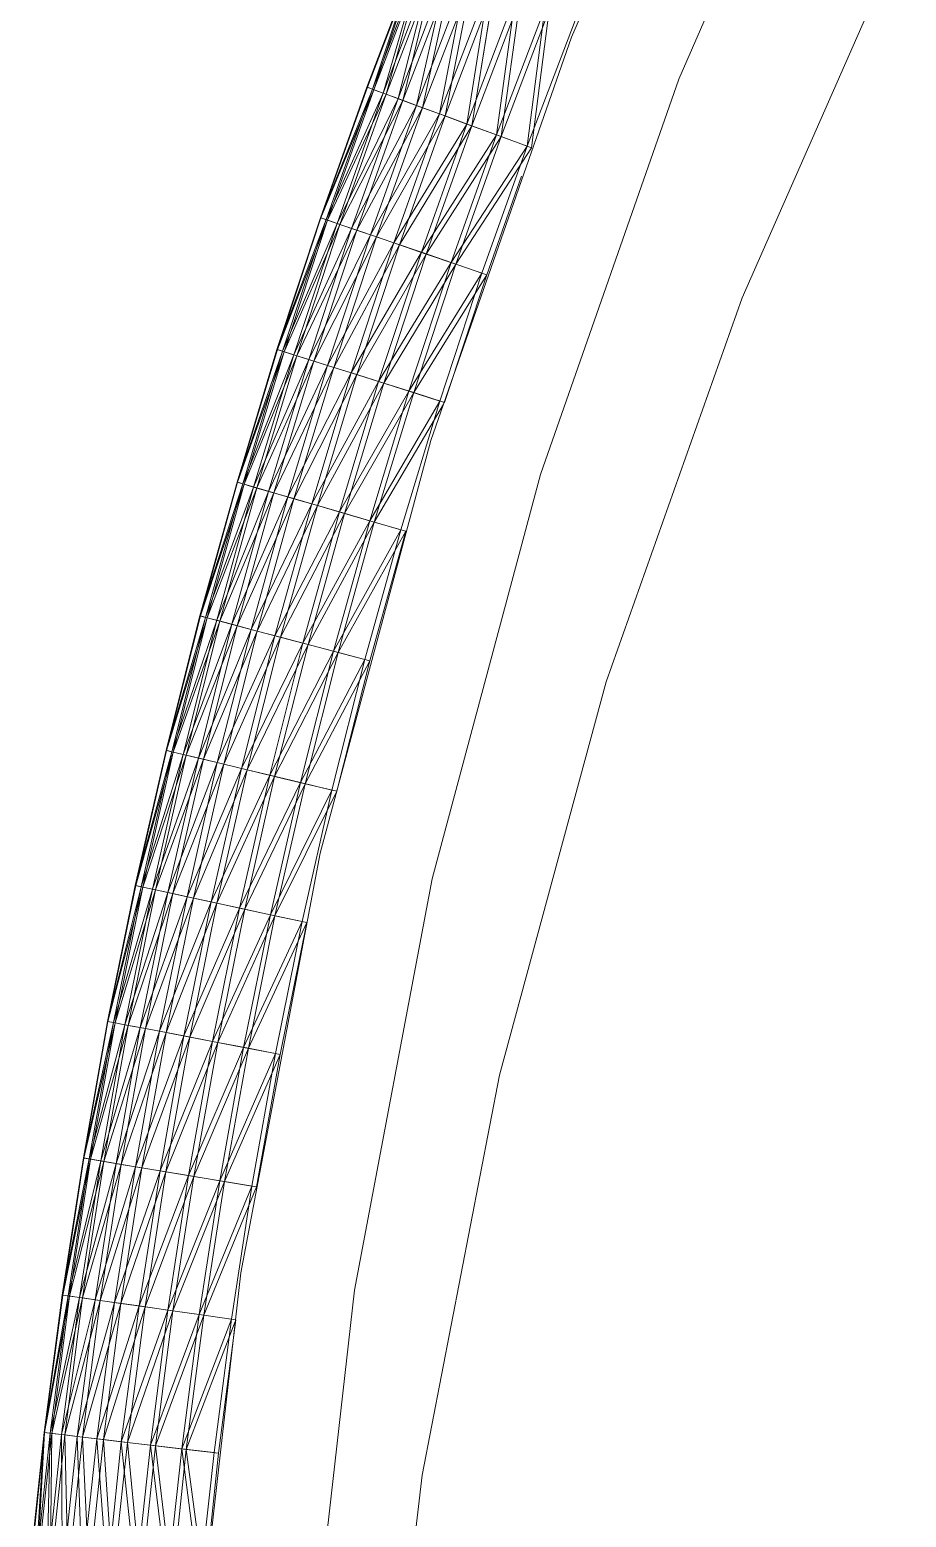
# Model space of a CAD drawing. Header units: millimetres. Extents: x -8546 to 211781, y -3000 to 31870.
# Drawn here: x -4571.43 to -4549.7, y 2670.63 to 2707.49 of the extents above; entities that cross this region are included whole.
import ezdxf

# ---------------------------------------------------------------- set-up
doc = ezdxf.new("R2010")
doc.units = ezdxf.units.MM
doc.layers.add('G-IMPT', color=8, linetype='Continuous', lineweight=9)
doc.layers.add('I-FURN', color=30, linetype='Continuous', lineweight=9)

# ---------------------------------------------------------------- blocks, each defined once
blk = doc.blocks.new('Artificial banana plant 1500mm - Family 4__C1-728657-Begane grond')
at = {"layer": 'G-IMPT'}
for p, q in [((-145.238, 50.426), (-140.998, 60.129)), ((-142.578, 49.385), (-138.428, 58.892)), ((-141.008, 43.969), (-136.938, 53.208)), ((-149.088, 52.402), (-150.308, 49.193)), ((-149.088, 52.402), (-150.308, 49.193)), ((-149.088, 52.402), (-150.298, 49.188)), ((-150.298, 49.188), (-149.088, 52.402)), ((-149.068, 52.399), (-150.298, 49.188)), ((-149.068, 52.399), (-150.298, 49.188)), ((-149.088, 52.402), (-150.168, 49.143)), ((-149.088, 52.402), (-150.168, 49.143)), ((-150.168, 49.143), (-148.948, 52.348)), ((-148.948, 52.348), (-150.168, 49.143)), ((-149.068, 52.399), (-150.138, 49.127)), ((-149.068, 52.399), (-150.138, 49.127)), ((-149.908, 49.044), (-148.948, 52.348)), ((-148.948, 52.348), (-149.908, 49.044)), ((-150.138, 49.127), (-148.908, 52.334)), ((-150.138, 49.127), (-148.908, 52.334)), ((-148.678, 52.243), (-149.908, 49.044)), ((-148.678, 52.243), (-149.908, 49.044)), ((-148.908, 52.334), (-149.828, 49.015)), ((-149.828, 49.015), (-148.908, 52.334)), ((-148.608, 52.213), (-149.828, 49.015)), ((-148.608, 52.213), (-149.828, 49.015)), ((-148.678, 52.243), (-149.538, 48.909)), ((-148.678, 52.243), (-149.538, 48.909)), ((-149.538, 48.909), (-148.318, 52.101)), ((-148.318, 52.101), (-149.538, 48.909)), ((-148.608, 52.213), (-149.418, 48.862)), ((-148.608, 52.213), (-149.418, 48.862)), ((-149.418, 48.862), (-148.198, 52.051)), ((-149.418, 48.862), (-148.198, 52.051)), ((-149.078, 48.739), (-148.318, 52.101)), ((-148.318, 52.101), (-149.078, 48.739)), ((-148.198, 52.051), (-148.928, 48.682)), ((-148.928, 48.682), (-148.198, 52.051)), ((-147.858, 51.919), (-149.078, 48.739)), ((-147.858, 51.919), (-149.078, 48.739)), ((-147.708, 51.859), (-148.928, 48.682)), ((-147.708, 51.859), (-148.928, 48.682)), ((-147.858, 51.919), (-148.508, 48.526)), ((-148.508, 48.526), (-147.858, 51.919)), ((-148.508, 48.526), (-147.288, 51.693)), ((-147.288, 51.693), (-148.508, 48.526)), ((-147.708, 51.859), (-148.368, 48.476)), ((-147.708, 51.859), (-148.368, 48.476)), ((-147.158, 51.639), (-148.368, 48.476)), ((-148.368, 48.476), (-147.158, 51.639)), ((-147.828, 48.277), (-147.288, 51.693)), ((-147.288, 51.693), (-147.828, 48.277)), ((-147.158, 51.639), (-147.708, 48.232)), ((-147.708, 48.232), (-147.158, 51.639)), ((-146.628, 51.43), (-147.828, 48.277)), ((-146.628, 51.43), (-147.828, 48.277)), ((-146.508, 51.381), (-147.708, 48.232)), ((-146.508, 51.381), (-147.708, 48.232)), ((-146.628, 51.43), (-147.098, 48.007)), ((-147.098, 48.007), (-146.628, 51.43)), ((-146.508, 51.381), (-146.978, 47.964)), ((-146.508, 51.381), (-146.978, 47.964)), ((-147.098, 48.007), (-145.898, 51.14)), ((-145.898, 51.14), (-147.098, 48.007)), ((-145.788, 51.096), (-146.978, 47.964)), ((-146.978, 47.964), (-145.788, 51.096)), ((-146.338, 47.727), (-145.898, 51.14)), ((-145.898, 51.14), (-146.338, 47.727)), ((-145.788, 51.096), (-146.228, 47.686)), ((-146.228, 47.686), (-145.788, 51.096)), ((-145.148, 50.844), (-146.338, 47.727)), ((-145.148, 50.844), (-146.338, 47.727)), ((-148.728, 40.435), (-145.238, 50.426)), ((-151.458, 45.956), (-150.308, 49.193)), ((-151.458, 45.956), (-150.308, 49.193)), ((-151.458, 45.956), (-150.298, 49.188)), ((-151.458, 45.956), (-150.298, 49.188)), ((-151.458, 45.956), (-150.168, 49.143)), ((-151.458, 45.956), (-150.168, 49.143)), ((-151.448, 45.951), (-150.298, 49.188)), ((-151.448, 45.951), (-150.298, 49.188)), ((-151.448, 45.951), (-150.138, 49.127)), ((-151.448, 45.951), (-150.138, 49.127)), ((-151.318, 45.907), (-150.168, 49.143)), ((-151.318, 45.907), (-150.168, 49.143)), ((-151.318, 45.907), (-149.908, 49.044)), ((-151.318, 45.907), (-149.908, 49.044)), ((-151.288, 45.893), (-150.138, 49.127)), ((-151.288, 45.893), (-150.138, 49.127)), ((-151.048, 45.814), (-149.908, 49.044)), ((-151.048, 45.814), (-149.908, 49.044)), ((-150.168, 49.143), (-150.308, 49.193)), ((-150.308, 49.193), (-150.298, 49.188)), ((-150.298, 49.188), (-150.308, 49.193)), ((-150.168, 49.143), (-150.308, 49.193)), ((-150.138, 49.127), (-150.298, 49.188)), ((-150.298, 49.188), (-150.138, 49.127)), ((-150.168, 49.143), (-149.908, 49.044)), ((-150.168, 49.143), (-149.908, 49.044)), ((-150.138, 49.127), (-149.828, 49.015)), ((-149.828, 49.015), (-150.138, 49.127)), ((-149.538, 48.909), (-149.908, 49.044)), ((-149.538, 48.909), (-149.908, 49.044)), ((-146.008, 39.593), (-142.578, 49.385)), ((-151.288, 45.893), (-149.828, 49.015)), ((-151.288, 45.893), (-149.828, 49.015)), ((-151.048, 45.814), (-149.538, 48.909)), ((-151.048, 45.814), (-149.538, 48.909)), ((-150.978, 45.788), (-149.828, 49.015)), ((-150.978, 45.788), (-149.828, 49.015)), ((-150.978, 45.788), (-149.418, 48.862)), ((-150.978, 45.788), (-149.418, 48.862)), ((-150.688, 45.689), (-149.538, 48.909)), ((-150.688, 45.689), (-149.538, 48.909)), ((-150.688, 45.689), (-149.078, 48.739)), ((-150.688, 45.689), (-149.078, 48.739)), ((-150.558, 45.646), (-149.418, 48.862)), ((-150.558, 45.646), (-149.418, 48.862)), ((-150.558, 45.646), (-148.928, 48.682)), ((-150.558, 45.646), (-148.928, 48.682)), ((-150.218, 45.529), (-149.078, 48.739)), ((-150.218, 45.529), (-149.078, 48.739)), ((-150.068, 45.478), (-148.928, 48.682)), ((-150.068, 45.478), (-148.928, 48.682)), ((-149.418, 48.862), (-149.828, 49.015)), ((-149.828, 49.015), (-149.418, 48.862)), ((-149.538, 48.909), (-149.078, 48.739)), ((-149.538, 48.909), (-149.078, 48.739)), ((-149.418, 48.862), (-148.928, 48.682)), ((-148.928, 48.682), (-149.418, 48.862)), ((-148.508, 48.526), (-149.078, 48.739)), ((-148.508, 48.526), (-149.078, 48.739)), ((-148.368, 48.476), (-148.928, 48.682)), ((-148.928, 48.682), (-148.368, 48.476)), ((-150.218, 45.529), (-148.508, 48.526)), ((-150.218, 45.529), (-148.508, 48.526)), ((-150.068, 45.478), (-148.368, 48.476)), ((-150.068, 45.478), (-148.368, 48.476)), ((-149.638, 45.332), (-148.508, 48.526)), ((-149.638, 45.332), (-148.508, 48.526)), ((-149.498, 45.283), (-148.368, 48.476)), ((-149.498, 45.283), (-148.368, 48.476)), ((-148.508, 48.526), (-147.828, 48.277)), ((-148.508, 48.526), (-147.828, 48.277)), ((-148.368, 48.476), (-147.708, 48.232)), ((-147.708, 48.232), (-148.368, 48.476)), ((-149.638, 45.332), (-147.828, 48.277)), ((-149.638, 45.332), (-147.828, 48.277)), ((-149.498, 45.283), (-147.708, 48.232)), ((-149.498, 45.283), (-147.708, 48.232)), ((-148.958, 45.098), (-147.828, 48.277)), ((-148.958, 45.098), (-147.828, 48.277)), ((-148.958, 45.098), (-147.098, 48.007)), ((-148.958, 45.098), (-147.098, 48.007)), ((-148.838, 45.056), (-147.708, 48.232)), ((-148.838, 45.056), (-147.708, 48.232)), ((-148.838, 45.056), (-146.978, 47.964)), ((-148.838, 45.056), (-146.978, 47.964)), ((-148.218, 44.845), (-147.098, 48.007)), ((-148.218, 44.845), (-147.098, 48.007)), ((-148.108, 44.805), (-146.978, 47.964)), ((-148.108, 44.805), (-146.978, 47.964)), ((-147.098, 48.007), (-147.828, 48.277)), ((-147.098, 48.007), (-147.828, 48.277)), ((-146.978, 47.964), (-147.708, 48.232)), ((-147.708, 48.232), (-146.978, 47.964)), ((-147.098, 48.007), (-146.338, 47.727)), ((-147.098, 48.007), (-146.338, 47.727)), ((-146.978, 47.964), (-146.228, 47.686)), ((-146.228, 47.686), (-146.978, 47.964)), ((-148.218, 44.845), (-146.338, 47.727)), ((-148.218, 44.845), (-146.338, 47.727)), ((-148.108, 44.805), (-146.228, 47.686)), ((-148.108, 44.805), (-146.228, 47.686)), ((-147.458, 44.583), (-146.338, 47.727)), ((-147.458, 44.583), (-146.338, 47.727)), ((-147.338, 44.544), (-146.475, 46.988)), ((-147.338, 44.544), (-146.475, 46.988)), ((-151.458, 45.956), (-152.538, 42.69)), ((-152.538, 42.69), (-151.458, 45.956)), ((-152.538, 42.69), (-151.448, 45.951)), ((-151.448, 45.951), (-152.538, 42.69)), ((-151.318, 45.907), (-152.538, 42.69)), ((-151.318, 45.907), (-152.538, 42.69)), ((-152.528, 42.688), (-151.448, 45.951)), ((-151.448, 45.951), (-152.528, 42.688)), ((-151.288, 45.893), (-152.528, 42.688)), ((-152.528, 42.688), (-151.288, 45.893)), ((-151.318, 45.907), (-152.398, 42.646)), ((-151.318, 45.907), (-152.398, 42.646)), ((-152.398, 42.646), (-151.048, 45.814)), ((-152.398, 42.646), (-151.048, 45.814)), ((-151.288, 45.893), (-152.358, 42.634)), ((-151.288, 45.893), (-152.358, 42.634)), ((-152.358, 42.634), (-150.978, 45.788)), ((-150.978, 45.788), (-152.358, 42.634)), ((-151.048, 45.814), (-152.118, 42.56)), ((-152.118, 42.56), (-151.048, 45.814)), ((-152.048, 42.535), (-150.978, 45.788)), ((-150.978, 45.788), (-152.048, 42.535)), ((-151.458, 45.956), (-151.318, 45.907)), ((-151.458, 45.956), (-151.448, 45.951)), ((-151.448, 45.951), (-151.458, 45.956)), ((-151.318, 45.907), (-151.458, 45.956)), ((-151.288, 45.893), (-151.448, 45.951)), ((-151.448, 45.951), (-151.288, 45.893)), ((-151.318, 45.907), (-151.048, 45.814)), ((-151.318, 45.907), (-151.048, 45.814)), ((-151.288, 45.893), (-150.978, 45.788)), ((-150.978, 45.788), (-151.288, 45.893)), ((-151.048, 45.814), (-150.688, 45.689)), ((-150.688, 45.689), (-151.048, 45.814)), ((-150.558, 45.646), (-150.978, 45.788)), ((-150.978, 45.788), (-150.558, 45.646)), ((-150.688, 45.689), (-152.118, 42.56)), ((-150.688, 45.689), (-152.118, 42.56)), ((-150.558, 45.646), (-152.048, 42.535)), ((-152.048, 42.535), (-150.558, 45.646)), ((-150.688, 45.689), (-151.748, 42.442)), ((-150.688, 45.689), (-151.748, 42.442)), ((-151.748, 42.442), (-150.218, 45.529)), ((-151.748, 42.442), (-150.218, 45.529)), ((-150.558, 45.646), (-151.628, 42.403)), ((-150.558, 45.646), (-151.628, 42.403)), ((-151.628, 42.403), (-150.068, 45.478)), ((-150.068, 45.478), (-151.628, 42.403)), ((-151.288, 42.295), (-150.218, 45.529)), ((-151.288, 42.295), (-150.218, 45.529)), ((-151.128, 42.246), (-150.068, 45.478)), ((-150.068, 45.478), (-151.128, 42.246)), ((-150.688, 45.689), (-150.218, 45.529)), ((-150.688, 45.689), (-150.218, 45.529)), ((-150.558, 45.646), (-150.068, 45.478)), ((-150.068, 45.478), (-150.558, 45.646)), ((-149.638, 45.332), (-150.218, 45.529)), ((-149.638, 45.332), (-150.218, 45.529)), ((-149.498, 45.283), (-150.068, 45.478)), ((-149.498, 45.283), (-150.068, 45.478)), ((-149.638, 45.332), (-151.288, 42.295)), ((-149.638, 45.332), (-151.288, 42.295)), ((-149.498, 45.283), (-151.128, 42.246)), ((-149.498, 45.283), (-151.128, 42.246)), ((-149.638, 45.332), (-150.698, 42.109)), ((-149.638, 45.332), (-150.698, 42.109)), ((-150.698, 42.109), (-148.958, 45.098)), ((-150.698, 42.109), (-148.958, 45.098)), ((-149.498, 45.283), (-150.558, 42.066)), ((-149.498, 45.283), (-150.558, 42.066)), ((-150.558, 42.066), (-148.838, 45.056)), ((-148.838, 45.056), (-150.558, 42.066)), ((-150.018, 41.893), (-148.958, 45.098)), ((-150.018, 41.893), (-148.958, 45.098)), ((-149.888, 41.854), (-148.838, 45.056)), ((-148.838, 45.056), (-149.888, 41.854)), ((-149.638, 45.332), (-148.958, 45.098)), ((-149.638, 45.332), (-148.958, 45.098)), ((-149.498, 45.283), (-148.838, 45.056)), ((-148.838, 45.056), (-149.498, 45.283)), ((-148.218, 44.845), (-148.958, 45.098)), ((-148.218, 44.845), (-148.958, 45.098)), ((-148.108, 44.805), (-148.838, 45.056)), ((-148.108, 44.805), (-148.838, 45.056)), ((-148.218, 44.845), (-150.018, 41.893)), ((-148.218, 44.845), (-150.018, 41.893)), ((-148.108, 44.805), (-149.888, 41.854)), ((-148.108, 44.805), (-149.888, 41.854)), ((-148.218, 44.845), (-149.268, 41.656)), ((-148.218, 44.845), (-149.268, 41.656)), ((-148.108, 44.805), (-149.148, 41.62)), ((-148.108, 44.805), (-149.148, 41.62)), ((-148.218, 44.845), (-147.458, 44.583)), ((-148.218, 44.845), (-147.458, 44.583)), ((-148.108, 44.805), (-147.338, 44.544)), ((-147.338, 44.544), (-148.108, 44.805)), ((-149.268, 41.656), (-147.458, 44.583)), ((-149.268, 41.656), (-147.458, 44.583)), ((-149.148, 41.62), (-147.338, 44.544)), ((-147.338, 44.544), (-149.148, 41.62)), ((-148.498, 41.413), (-147.458, 44.583)), ((-148.498, 41.413), (-147.458, 44.583)), ((-148.388, 41.377), (-147.338, 44.544)), ((-147.338, 44.544), (-148.388, 41.377)), ((-144.378, 34.452), (-141.008, 43.969)), ((-153.528, 39.402), (-152.538, 42.69)), ((-153.528, 39.402), (-152.538, 42.69)), ((-153.528, 39.402), (-152.528, 42.688)), ((-153.528, 39.402), (-152.528, 42.688)), ((-153.528, 39.402), (-152.398, 42.646)), ((-153.528, 39.402), (-152.398, 42.646)), ((-153.518, 39.398), (-152.528, 42.688)), ((-153.518, 39.398), (-152.528, 42.688)), ((-153.518, 39.398), (-152.358, 42.634)), ((-153.518, 39.398), (-152.358, 42.634)), ((-153.388, 39.36), (-152.398, 42.646)), ((-153.388, 39.36), (-152.398, 42.646)), ((-153.388, 39.36), (-152.118, 42.56)), ((-153.388, 39.36), (-152.118, 42.56)), ((-153.348, 39.349), (-152.358, 42.634)), ((-153.348, 39.349), (-152.358, 42.634)), ((-153.348, 39.349), (-152.048, 42.535)), ((-153.348, 39.349), (-152.048, 42.535)), ((-153.118, 39.281), (-152.118, 42.56)), ((-153.118, 39.281), (-152.118, 42.56)), ((-153.118, 39.281), (-151.748, 42.442)), ((-153.118, 39.281), (-151.748, 42.442)), ((-153.038, 39.259), (-152.048, 42.535)), ((-153.038, 39.259), (-152.048, 42.535)), ((-153.038, 39.259), (-151.628, 42.403)), ((-153.038, 39.259), (-151.628, 42.403)), ((-152.748, 39.172), (-151.748, 42.442)), ((-152.748, 39.172), (-151.748, 42.442)), ((-152.618, 39.135), (-151.628, 42.403)), ((-152.618, 39.135), (-151.628, 42.403)), ((-152.528, 42.688), (-152.538, 42.69)), ((-152.538, 42.69), (-152.398, 42.646)), ((-152.528, 42.688), (-152.538, 42.69)), ((-152.398, 42.646), (-152.538, 42.69)), ((-152.528, 42.688), (-152.358, 42.634)), ((-152.528, 42.688), (-152.358, 42.634)), ((-152.398, 42.646), (-152.118, 42.56)), ((-152.398, 42.646), (-152.118, 42.56)), ((-152.048, 42.535), (-152.358, 42.634)), ((-152.048, 42.535), (-152.358, 42.634)), ((-152.118, 42.56), (-151.748, 42.442)), ((-151.748, 42.442), (-152.118, 42.56)), ((-152.048, 42.535), (-151.628, 42.403)), ((-152.048, 42.535), (-151.628, 42.403)), ((-151.748, 42.442), (-151.288, 42.295)), ((-151.748, 42.442), (-151.288, 42.295)), ((-151.128, 42.246), (-151.628, 42.403)), ((-151.128, 42.246), (-151.628, 42.403)), ((-152.748, 39.172), (-151.288, 42.295)), ((-152.748, 39.172), (-151.288, 42.295)), ((-152.618, 39.135), (-151.128, 42.246)), ((-152.618, 39.135), (-151.128, 42.246)), ((-152.268, 39.035), (-151.288, 42.295)), ((-152.268, 39.035), (-151.288, 42.295)), ((-152.268, 39.035), (-150.698, 42.109)), ((-152.268, 39.035), (-150.698, 42.109)), ((-152.118, 38.99), (-151.128, 42.246)), ((-152.118, 38.99), (-151.128, 42.246)), ((-152.118, 38.99), (-150.558, 42.066)), ((-152.118, 38.99), (-150.558, 42.066)), ((-151.678, 38.864), (-150.698, 42.109)), ((-151.678, 38.864), (-150.698, 42.109)), ((-151.538, 38.823), (-150.558, 42.066)), ((-151.538, 38.823), (-150.558, 42.066)), ((-151.288, 42.295), (-150.698, 42.109)), ((-150.698, 42.109), (-151.288, 42.295)), ((-151.128, 42.246), (-150.558, 42.066)), ((-151.128, 42.246), (-150.558, 42.066)), ((-150.698, 42.109), (-150.018, 41.893)), ((-150.698, 42.109), (-150.018, 41.893)), ((-149.888, 41.854), (-150.558, 42.066)), ((-149.888, 41.854), (-150.558, 42.066)), ((-151.678, 38.864), (-150.018, 41.893)), ((-151.678, 38.864), (-150.018, 41.893)), ((-151.538, 38.823), (-149.888, 41.854)), ((-151.538, 38.823), (-149.888, 41.854)), ((-150.988, 38.664), (-150.018, 41.893)), ((-150.988, 38.664), (-150.018, 41.893)), ((-150.988, 38.664), (-149.268, 41.656)), ((-150.988, 38.664), (-149.268, 41.656)), ((-150.868, 38.628), (-149.888, 41.854)), ((-150.868, 38.628), (-149.888, 41.854)), ((-150.238, 38.444), (-149.268, 41.656)), ((-150.238, 38.444), (-149.268, 41.656)), ((-150.018, 41.893), (-149.268, 41.656)), ((-149.268, 41.656), (-150.018, 41.893)), ((-149.888, 41.854), (-149.148, 41.62)), ((-149.888, 41.854), (-149.148, 41.62)), ((-149.268, 41.656), (-148.498, 41.413)), ((-149.268, 41.656), (-148.498, 41.413)), ((-150.868, 38.628), (-149.148, 41.62)), ((-150.868, 38.628), (-149.148, 41.62)), ((-150.238, 38.444), (-148.498, 41.413)), ((-150.238, 38.444), (-148.498, 41.413)), ((-150.128, 38.411), (-149.148, 41.62)), ((-150.128, 38.411), (-149.148, 41.62)), ((-150.128, 38.411), (-148.414, 41.333)), ((-150.128, 38.411), (-148.414, 41.333)), ((-149.468, 38.22), (-148.498, 41.413)), ((-149.468, 38.22), (-148.498, 41.413)), ((-148.388, 41.377), (-149.148, 41.62)), ((-148.388, 41.377), (-149.148, 41.62)), ((-151.468, 30.208), (-148.728, 40.435)), ((-148.688, 29.574), (-146.008, 39.593)), ((-153.528, 39.402), (-154.448, 36.09)), ((-154.448, 36.09), (-153.528, 39.402)), ((-154.448, 36.09), (-153.518, 39.398)), ((-153.388, 39.36), (-154.448, 36.09)), ((-153.388, 39.36), (-154.448, 36.09)), ((-154.438, 36.087), (-153.518, 39.398)), ((-153.518, 39.398), (-154.438, 36.087)), ((-153.348, 39.349), (-154.438, 36.087)), ((-154.438, 36.087), (-153.348, 39.349)), ((-153.388, 39.36), (-154.308, 36.052)), ((-153.388, 39.36), (-154.308, 36.052)), ((-154.308, 36.052), (-153.118, 39.281)), ((-154.308, 36.052), (-153.118, 39.281)), ((-153.348, 39.349), (-154.268, 36.041)), ((-153.348, 39.349), (-154.268, 36.041)), ((-154.268, 36.041), (-153.038, 39.259)), ((-153.038, 39.259), (-154.268, 36.041)), ((-153.118, 39.281), (-154.028, 35.98)), ((-154.028, 35.98), (-153.118, 39.281)), ((-152.748, 39.172), (-154.028, 35.98)), ((-152.748, 39.172), (-154.028, 35.98)), ((-153.958, 35.958), (-153.038, 39.259)), ((-153.038, 39.259), (-153.958, 35.958)), ((-152.618, 39.135), (-153.958, 35.958)), ((-153.958, 35.958), (-152.618, 39.135)), ((-152.748, 39.172), (-153.658, 35.879)), ((-152.748, 39.172), (-153.658, 35.879)), ((-153.528, 39.402), (-153.388, 39.36)), ((-153.528, 39.402), (-153.518, 39.398)), ((-153.518, 39.398), (-153.528, 39.402)), ((-153.388, 39.36), (-153.528, 39.402)), ((-152.618, 39.135), (-153.528, 35.845)), ((-152.618, 39.135), (-153.528, 35.845)), ((-153.348, 39.349), (-153.518, 39.398)), ((-153.518, 39.398), (-153.348, 39.349)), ((-153.388, 39.36), (-153.118, 39.281)), ((-153.388, 39.36), (-153.118, 39.281)), ((-153.348, 39.349), (-153.038, 39.259)), ((-153.038, 39.259), (-153.348, 39.349)), ((-153.118, 39.281), (-152.748, 39.172)), ((-152.748, 39.172), (-153.118, 39.281)), ((-152.618, 39.135), (-153.038, 39.259)), ((-153.038, 39.259), (-152.618, 39.135)), ((-152.748, 39.172), (-152.268, 39.035)), ((-152.748, 39.172), (-152.268, 39.035)), ((-152.618, 39.135), (-152.118, 38.99)), ((-152.118, 38.99), (-152.618, 39.135)), ((-153.658, 35.879), (-152.268, 39.035)), ((-153.658, 35.879), (-152.268, 39.035)), ((-153.528, 35.845), (-152.118, 38.99)), ((-152.118, 38.99), (-153.528, 35.845)), ((-153.178, 35.753), (-152.268, 39.035)), ((-153.178, 35.753), (-152.268, 39.035)), ((-151.678, 38.864), (-153.178, 35.753)), ((-151.678, 38.864), (-153.178, 35.753)), ((-153.028, 35.712), (-152.118, 38.99)), ((-152.118, 38.99), (-153.028, 35.712)), ((-151.538, 38.823), (-153.028, 35.712)), ((-151.538, 38.823), (-153.028, 35.712)), ((-151.678, 38.864), (-152.588, 35.596)), ((-151.678, 38.864), (-152.588, 35.596)), ((-151.538, 38.823), (-152.448, 35.558)), ((-151.538, 38.823), (-152.448, 35.558)), ((-151.678, 38.864), (-152.268, 39.035)), ((-151.678, 38.864), (-152.268, 39.035)), ((-151.538, 38.823), (-152.118, 38.99)), ((-151.538, 38.823), (-152.118, 38.99)), ((-151.678, 38.864), (-150.988, 38.664)), ((-151.678, 38.864), (-150.988, 38.664)), ((-151.538, 38.823), (-150.868, 38.628)), ((-150.868, 38.628), (-151.538, 38.823)), ((-152.588, 35.596), (-150.988, 38.664)), ((-152.588, 35.596), (-150.988, 38.664)), ((-152.448, 35.558), (-150.868, 38.628)), ((-150.868, 38.628), (-152.448, 35.558)), ((-151.898, 35.412), (-150.988, 38.664)), ((-151.898, 35.412), (-150.988, 38.664)), ((-150.238, 38.444), (-151.898, 35.412)), ((-150.238, 38.444), (-151.898, 35.412)), ((-151.768, 35.379), (-150.868, 38.628)), ((-150.868, 38.628), (-151.768, 35.379)), ((-150.128, 38.411), (-151.768, 35.379)), ((-150.128, 38.411), (-151.768, 35.379)), ((-150.238, 38.444), (-151.138, 35.212)), ((-150.238, 38.444), (-151.138, 35.212)), ((-150.128, 38.411), (-151.018, 35.181)), ((-150.128, 38.411), (-151.018, 35.181)), ((-150.238, 38.444), (-150.988, 38.664)), ((-150.238, 38.444), (-150.988, 38.664)), ((-150.128, 38.411), (-150.868, 38.628)), ((-150.128, 38.411), (-150.868, 38.628)), ((-150.238, 38.444), (-149.468, 38.22)), ((-150.238, 38.444), (-149.468, 38.22)), ((-150.128, 38.411), (-149.348, 38.188)), ((-149.348, 38.188), (-150.128, 38.411)), ((-151.138, 35.212), (-149.468, 38.22)), ((-151.138, 35.212), (-149.468, 38.22)), ((-151.018, 35.181), (-149.348, 38.188)), ((-149.348, 38.188), (-151.018, 35.181)), ((-150.358, 35.004), (-149.468, 38.22)), ((-150.358, 35.004), (-149.468, 38.22)), ((-150.238, 34.974), (-149.348, 38.188)), ((-149.348, 38.188), (-150.238, 34.974)), ((-155.288, 32.757), (-154.448, 36.09)), ((-155.288, 32.757), (-154.448, 36.09)), ((-155.288, 32.757), (-154.438, 36.087)), ((-155.288, 32.757), (-154.308, 36.052)), ((-155.288, 32.757), (-154.308, 36.052)), ((-155.278, 32.754), (-154.438, 36.087)), ((-155.278, 32.754), (-154.438, 36.087)), ((-155.278, 32.754), (-154.268, 36.041)), ((-155.278, 32.754), (-154.268, 36.041)), ((-155.148, 32.723), (-154.308, 36.052)), ((-155.148, 32.723), (-154.308, 36.052)), ((-155.148, 32.723), (-154.028, 35.98)), ((-155.148, 32.723), (-154.028, 35.98)), ((-155.108, 32.714), (-154.268, 36.041)), ((-155.108, 32.714), (-154.268, 36.041)), ((-155.108, 32.714), (-153.958, 35.958)), ((-155.108, 32.714), (-153.958, 35.958)), ((-154.868, 32.656), (-154.028, 35.98)), ((-154.868, 32.656), (-154.028, 35.98)), ((-154.868, 32.656), (-153.658, 35.879)), ((-154.868, 32.656), (-153.658, 35.879)), ((-154.788, 32.638), (-153.958, 35.958)), ((-154.788, 32.638), (-153.958, 35.958)), ((-154.788, 32.638), (-153.528, 35.845)), ((-154.788, 32.638), (-153.528, 35.845)), ((-154.488, 32.566), (-153.658, 35.879)), ((-154.488, 32.566), (-153.658, 35.879)), ((-154.438, 36.087), (-154.448, 36.09)), ((-154.448, 36.09), (-154.308, 36.052)), ((-154.438, 36.087), (-154.448, 36.09)), ((-154.308, 36.052), (-154.448, 36.09)), ((-154.438, 36.087), (-154.268, 36.041)), ((-154.438, 36.087), (-154.268, 36.041)), ((-154.358, 32.535), (-153.528, 35.845)), ((-154.358, 32.535), (-153.528, 35.845)), ((-154.308, 36.052), (-154.028, 35.98)), ((-154.308, 36.052), (-154.028, 35.98)), ((-153.958, 35.958), (-154.268, 36.041)), ((-153.958, 35.958), (-154.268, 36.041)), ((-154.028, 35.98), (-153.658, 35.879)), ((-153.658, 35.879), (-154.028, 35.98)), ((-153.958, 35.958), (-153.528, 35.845)), ((-153.958, 35.958), (-153.528, 35.845)), ((-153.658, 35.879), (-153.178, 35.753)), ((-153.658, 35.879), (-153.178, 35.753)), ((-153.028, 35.712), (-153.528, 35.845)), ((-153.028, 35.712), (-153.528, 35.845)), ((-154.488, 32.566), (-153.178, 35.753)), ((-154.488, 32.566), (-153.178, 35.753)), ((-154.358, 32.535), (-153.028, 35.712)), ((-154.358, 32.535), (-153.028, 35.712)), ((-154.018, 32.451), (-153.178, 35.753)), ((-154.018, 32.451), (-153.178, 35.753)), ((-154.018, 32.451), (-152.588, 35.596)), ((-154.018, 32.451), (-152.588, 35.596)), ((-153.858, 32.413), (-153.028, 35.712)), ((-153.858, 32.413), (-153.028, 35.712)), ((-153.858, 32.413), (-152.448, 35.558)), ((-153.858, 32.413), (-152.448, 35.558)), ((-153.418, 32.308), (-152.588, 35.596)), ((-153.418, 32.308), (-152.588, 35.596)), ((-153.418, 32.308), (-151.898, 35.412)), ((-153.418, 32.308), (-151.898, 35.412)), ((-153.278, 32.274), (-152.448, 35.558)), ((-153.278, 32.274), (-152.448, 35.558)), ((-153.178, 35.753), (-152.588, 35.596)), ((-152.588, 35.596), (-153.178, 35.753)), ((-153.028, 35.712), (-152.448, 35.558)), ((-153.028, 35.712), (-152.448, 35.558)), ((-152.718, 32.14), (-151.898, 35.412)), ((-152.718, 32.14), (-151.898, 35.412)), ((-152.588, 35.596), (-151.898, 35.412)), ((-152.588, 35.596), (-151.898, 35.412)), ((-151.768, 35.379), (-152.448, 35.558)), ((-151.768, 35.379), (-152.448, 35.558)), ((-151.898, 35.412), (-151.138, 35.212)), ((-151.138, 35.212), (-151.898, 35.412)), ((-153.278, 32.274), (-151.768, 35.379)), ((-153.278, 32.274), (-151.768, 35.379)), ((-152.718, 32.14), (-151.138, 35.212)), ((-152.718, 32.14), (-151.138, 35.212)), ((-152.598, 32.11), (-151.768, 35.379)), ((-152.598, 32.11), (-151.768, 35.379)), ((-152.598, 32.11), (-151.018, 35.181)), ((-152.598, 32.11), (-151.018, 35.181)), ((-151.958, 31.958), (-151.138, 35.212)), ((-151.958, 31.958), (-151.138, 35.212)), ((-151.838, 31.929), (-151.018, 35.181)), ((-151.838, 31.929), (-151.018, 35.181)), ((-151.768, 35.379), (-151.018, 35.181)), ((-151.768, 35.379), (-151.018, 35.181)), ((-151.138, 35.212), (-150.358, 35.004)), ((-151.138, 35.212), (-150.358, 35.004)), ((-150.238, 34.974), (-151.018, 35.181)), ((-150.238, 34.974), (-151.018, 35.181)), ((-151.958, 31.958), (-150.358, 35.004)), ((-151.958, 31.958), (-150.358, 35.004)), ((-151.838, 31.929), (-150.238, 34.974)), ((-151.838, 31.929), (-150.238, 34.974)), ((-151.178, 31.769), (-150.358, 35.004)), ((-151.178, 31.769), (-150.358, 35.004)), ((-151.058, 31.741), (-150.238, 34.974)), ((-151.058, 31.741), (-150.238, 34.974)), ((-147.018, 24.71), (-144.378, 34.452)), ((-155.288, 32.757), (-156.058, 29.406)), ((-156.058, 29.406), (-155.288, 32.757)), ((-156.058, 29.406), (-155.278, 32.754)), ((-155.278, 32.754), (-156.058, 29.406)), ((-155.148, 32.723), (-156.058, 29.406)), ((-155.148, 32.723), (-156.058, 29.406)), ((-156.038, 29.404), (-155.278, 32.754)), ((-155.278, 32.754), (-156.038, 29.404)), ((-155.108, 32.714), (-156.038, 29.404)), ((-156.038, 29.404), (-155.108, 32.714)), ((-155.148, 32.723), (-155.908, 29.375)), ((-155.148, 32.723), (-155.908, 29.375)), ((-155.908, 29.375), (-154.868, 32.656)), ((-155.908, 29.375), (-154.868, 32.656)), ((-155.108, 32.714), (-155.868, 29.366)), ((-155.108, 32.714), (-155.868, 29.366)), ((-155.868, 29.366), (-154.788, 32.638)), ((-154.788, 32.638), (-155.868, 29.366)), ((-154.868, 32.656), (-155.628, 29.316)), ((-155.628, 29.316), (-154.868, 32.656)), ((-154.488, 32.566), (-155.628, 29.316)), ((-154.488, 32.566), (-155.628, 29.316)), ((-155.548, 29.298), (-154.788, 32.638)), ((-154.788, 32.638), (-155.548, 29.298)), ((-154.358, 32.535), (-155.548, 29.298)), ((-155.548, 29.298), (-154.358, 32.535)), ((-155.288, 32.757), (-155.148, 32.723)), ((-155.288, 32.757), (-155.278, 32.754)), ((-155.278, 32.754), (-155.288, 32.757)), ((-155.148, 32.723), (-155.288, 32.757)), ((-155.108, 32.714), (-155.278, 32.754)), ((-155.278, 32.754), (-155.108, 32.714)), ((-154.488, 32.566), (-155.248, 29.233)), ((-154.488, 32.566), (-155.248, 29.233)), ((-155.248, 29.233), (-154.018, 32.451)), ((-155.248, 29.233), (-154.018, 32.451)), ((-155.148, 32.723), (-154.868, 32.656)), ((-155.148, 32.723), (-154.868, 32.656)), ((-154.358, 32.535), (-155.118, 29.206)), ((-154.358, 32.535), (-155.118, 29.206)), ((-155.108, 32.714), (-154.788, 32.638)), ((-154.788, 32.638), (-155.108, 32.714)), ((-154.868, 32.656), (-154.488, 32.566)), ((-154.488, 32.566), (-154.868, 32.656)), ((-154.358, 32.535), (-154.788, 32.638)), ((-154.788, 32.638), (-154.358, 32.535)), ((-154.768, 29.13), (-154.018, 32.451)), ((-154.768, 29.13), (-154.018, 32.451)), ((-154.488, 32.566), (-154.018, 32.451)), ((-154.488, 32.566), (-154.018, 32.451)), ((-154.358, 32.535), (-153.858, 32.413)), ((-153.858, 32.413), (-154.358, 32.535)), ((-153.418, 32.308), (-154.018, 32.451)), ((-153.418, 32.308), (-154.018, 32.451)), ((-155.118, 29.206), (-153.858, 32.413)), ((-153.858, 32.413), (-155.118, 29.206)), ((-153.418, 32.308), (-154.768, 29.13)), ((-153.418, 32.308), (-154.768, 29.13)), ((-154.608, 29.096), (-153.858, 32.413)), ((-153.858, 32.413), (-154.608, 29.096)), ((-153.278, 32.274), (-154.608, 29.096)), ((-153.278, 32.274), (-154.608, 29.096)), ((-153.418, 32.308), (-154.168, 29)), ((-153.418, 32.308), (-154.168, 29)), ((-154.168, 29), (-152.718, 32.14)), ((-154.168, 29), (-152.718, 32.14)), ((-153.278, 32.274), (-154.028, 28.971)), ((-153.278, 32.274), (-154.028, 28.971)), ((-154.028, 28.971), (-152.598, 32.11)), ((-152.598, 32.11), (-154.028, 28.971)), ((-153.278, 32.274), (-153.858, 32.413)), ((-153.278, 32.274), (-153.858, 32.413)), ((-153.468, 28.849), (-152.718, 32.14)), ((-153.468, 28.849), (-152.718, 32.14)), ((-153.418, 32.308), (-152.718, 32.14)), ((-153.418, 32.308), (-152.718, 32.14)), ((-153.338, 28.822), (-152.598, 32.11)), ((-152.598, 32.11), (-153.338, 28.822)), ((-153.278, 32.274), (-152.598, 32.11)), ((-152.598, 32.11), (-153.278, 32.274)), ((-151.958, 31.958), (-152.718, 32.14)), ((-151.958, 31.958), (-152.718, 32.14)), ((-151.838, 31.929), (-152.598, 32.11)), ((-151.838, 31.929), (-152.598, 32.11)), ((-151.958, 31.958), (-153.468, 28.849)), ((-151.958, 31.958), (-153.468, 28.849)), ((-151.838, 31.929), (-153.338, 28.822)), ((-151.838, 31.929), (-153.338, 28.822)), ((-151.958, 31.958), (-152.698, 28.684)), ((-151.958, 31.958), (-152.698, 28.684)), ((-152.698, 28.684), (-151.178, 31.769)), ((-152.698, 28.684), (-151.178, 31.769)), ((-151.838, 31.929), (-152.588, 28.659)), ((-151.838, 31.929), (-152.588, 28.659)), ((-152.588, 28.659), (-151.058, 31.741)), ((-151.058, 31.741), (-152.588, 28.659)), ((-151.958, 31.958), (-151.178, 31.769)), ((-151.958, 31.958), (-151.178, 31.769)), ((-151.918, 28.515), (-151.178, 31.769)), ((-151.918, 28.515), (-151.178, 31.769)), ((-151.838, 31.929), (-151.058, 31.741)), ((-151.058, 31.741), (-151.838, 31.929)), ((-153.438, 19.808), (-151.468, 30.208)), ((-150.618, 19.382), (-148.688, 29.574)), ((-156.738, 26.038), (-156.058, 29.406)), ((-156.738, 26.038), (-156.058, 29.406)), ((-156.738, 26.038), (-156.038, 29.404)), ((-156.738, 26.038), (-156.038, 29.404)), ((-156.738, 26.038), (-155.908, 29.375)), ((-156.738, 26.038), (-155.908, 29.375)), ((-156.728, 26.037), (-156.038, 29.404)), ((-156.728, 26.037), (-156.038, 29.404)), ((-156.728, 26.037), (-155.868, 29.366)), ((-156.728, 26.037), (-155.868, 29.366)), ((-156.588, 26.01), (-155.908, 29.375)), ((-156.588, 26.01), (-155.908, 29.375)), ((-156.588, 26.01), (-155.628, 29.316)), ((-156.588, 26.01), (-155.628, 29.316)), ((-156.548, 26.002), (-155.868, 29.366)), ((-156.548, 26.002), (-155.868, 29.366)), ((-156.548, 26.002), (-155.548, 29.298)), ((-156.548, 26.002), (-155.548, 29.298)), ((-156.308, 25.957), (-155.628, 29.316)), ((-156.308, 25.957), (-155.628, 29.316)), ((-156.308, 25.957), (-155.248, 29.233)), ((-156.308, 25.957), (-155.248, 29.233)), ((-156.228, 25.941), (-155.548, 29.298)), ((-156.228, 25.941), (-155.548, 29.298)), ((-156.228, 25.941), (-155.118, 29.206)), ((-156.228, 25.941), (-155.118, 29.206)), ((-156.038, 29.404), (-156.058, 29.406)), ((-156.058, 29.406), (-155.908, 29.375)), ((-156.038, 29.404), (-156.058, 29.406)), ((-155.908, 29.375), (-156.058, 29.406)), ((-156.038, 29.404), (-155.868, 29.366)), ((-156.038, 29.404), (-155.868, 29.366)), ((-155.928, 25.885), (-155.248, 29.233)), ((-155.928, 25.885), (-155.248, 29.233)), ((-155.928, 25.885), (-154.768, 29.13)), ((-155.928, 25.885), (-154.768, 29.13)), ((-155.908, 29.375), (-155.628, 29.316)), ((-155.908, 29.375), (-155.628, 29.316)), ((-155.548, 29.298), (-155.868, 29.366)), ((-155.548, 29.298), (-155.868, 29.366)), ((-155.798, 25.86), (-155.118, 29.206)), ((-155.798, 25.86), (-155.118, 29.206)), ((-155.628, 29.316), (-155.248, 29.233)), ((-155.248, 29.233), (-155.628, 29.316)), ((-155.548, 29.298), (-155.118, 29.206)), ((-155.548, 29.298), (-155.118, 29.206)), ((-155.448, 25.793), (-154.768, 29.13)), ((-155.448, 25.793), (-154.768, 29.13)), ((-155.248, 29.233), (-154.768, 29.13)), ((-155.248, 29.233), (-154.768, 29.13)), ((-154.608, 29.096), (-155.118, 29.206)), ((-154.608, 29.096), (-155.118, 29.206)), ((-154.768, 29.13), (-154.168, 29)), ((-154.168, 29), (-154.768, 29.13)), ((-155.798, 25.86), (-154.608, 29.096)), ((-155.798, 25.86), (-154.608, 29.096)), ((-155.448, 25.793), (-154.168, 29)), ((-155.448, 25.793), (-154.168, 29)), ((-155.288, 25.761), (-154.608, 29.096)), ((-155.288, 25.761), (-154.608, 29.096)), ((-155.288, 25.761), (-154.028, 28.971)), ((-155.288, 25.761), (-154.028, 28.971)), ((-154.848, 25.678), (-154.168, 29)), ((-154.848, 25.678), (-154.168, 29)), ((-154.848, 25.678), (-153.468, 28.849)), ((-154.848, 25.678), (-153.468, 28.849)), ((-154.698, 25.649), (-154.028, 28.971)), ((-154.698, 25.649), (-154.028, 28.971)), ((-154.698, 25.649), (-153.338, 28.822)), ((-154.698, 25.649), (-153.338, 28.822)), ((-154.608, 29.096), (-154.028, 28.971)), ((-154.608, 29.096), (-154.028, 28.971)), ((-154.168, 29), (-153.468, 28.849)), ((-154.168, 29), (-153.468, 28.849)), ((-154.138, 25.542), (-153.468, 28.849)), ((-154.138, 25.542), (-153.468, 28.849)), ((-153.338, 28.822), (-154.028, 28.971)), ((-153.338, 28.822), (-154.028, 28.971)), ((-154.008, 25.518), (-153.338, 28.822)), ((-154.008, 25.518), (-153.338, 28.822)), ((-153.468, 28.849), (-152.698, 28.684)), ((-152.698, 28.684), (-153.468, 28.849)), ((-153.338, 28.822), (-152.588, 28.659)), ((-153.338, 28.822), (-152.588, 28.659)), ((-154.138, 25.542), (-152.698, 28.684)), ((-154.138, 25.542), (-152.698, 28.684)), ((-154.008, 25.518), (-152.588, 28.659)), ((-154.008, 25.518), (-152.588, 28.659)), ((-153.368, 25.395), (-152.698, 28.684)), ((-153.368, 25.395), (-152.698, 28.684)), ((-153.368, 25.395), (-151.918, 28.515)), ((-153.368, 25.395), (-151.918, 28.515)), ((-153.248, 25.373), (-152.588, 28.659)), ((-153.248, 25.373), (-152.588, 28.659)), ((-153.248, 25.373), (-151.798, 28.49)), ((-153.248, 25.373), (-151.798, 28.49)), ((-152.698, 28.684), (-151.918, 28.515)), ((-152.698, 28.684), (-151.918, 28.515)), ((-151.798, 28.49), (-152.588, 28.659)), ((-151.798, 28.49), (-152.588, 28.659)), ((-152.578, 25.244), (-151.918, 28.515)), ((-152.578, 25.244), (-151.918, 28.515)), ((-152.458, 25.222), (-151.798, 28.49)), ((-152.458, 25.222), (-151.798, 28.49)), ((-156.738, 26.038), (-157.338, 22.656)), ((-157.338, 22.656), (-156.738, 26.038)), ((-157.338, 22.656), (-156.728, 26.037)), ((-156.728, 26.037), (-157.338, 22.656)), ((-156.588, 26.01), (-157.338, 22.656)), ((-156.588, 26.01), (-157.338, 22.656)), ((-157.328, 22.653), (-156.728, 26.037)), ((-156.728, 26.037), (-157.328, 22.653)), ((-156.548, 26.002), (-157.328, 22.653)), ((-157.328, 22.653), (-156.548, 26.002)), ((-156.588, 26.01), (-157.198, 22.63)), ((-156.588, 26.01), (-157.198, 22.63)), ((-157.198, 22.63), (-156.308, 25.957)), ((-157.198, 22.63), (-156.308, 25.957)), ((-156.548, 26.002), (-157.158, 22.623)), ((-156.548, 26.002), (-157.158, 22.623)), ((-157.158, 22.623), (-156.228, 25.941)), ((-156.228, 25.941), (-157.158, 22.623)), ((-156.308, 25.957), (-156.908, 22.583)), ((-156.908, 22.583), (-156.308, 25.957)), ((-155.928, 25.885), (-156.908, 22.583)), ((-155.928, 25.885), (-156.908, 22.583)), ((-156.828, 22.57), (-156.228, 25.941)), ((-156.228, 25.941), (-156.828, 22.57)), ((-155.798, 25.86), (-156.828, 22.57)), ((-156.828, 22.57), (-155.798, 25.86)), ((-156.738, 26.038), (-156.588, 26.01)), ((-156.738, 26.038), (-156.728, 26.037)), ((-156.728, 26.037), (-156.738, 26.038)), ((-156.588, 26.01), (-156.738, 26.038)), ((-156.548, 26.002), (-156.728, 26.037)), ((-156.728, 26.037), (-156.548, 26.002)), ((-156.588, 26.01), (-156.308, 25.957)), ((-156.588, 26.01), (-156.308, 25.957)), ((-156.548, 26.002), (-156.228, 25.941)), ((-156.228, 25.941), (-156.548, 26.002)), ((-155.928, 25.885), (-156.528, 22.52)), ((-155.928, 25.885), (-156.528, 22.52)), ((-155.798, 25.86), (-156.398, 22.497)), ((-155.798, 25.86), (-156.398, 22.497)), ((-156.308, 25.957), (-155.928, 25.885)), ((-155.928, 25.885), (-156.308, 25.957)), ((-155.798, 25.86), (-156.228, 25.941)), ((-156.228, 25.941), (-155.798, 25.86)), ((-155.928, 25.885), (-155.448, 25.793)), ((-155.928, 25.885), (-155.448, 25.793)), ((-155.798, 25.86), (-155.288, 25.761)), ((-155.288, 25.761), (-155.798, 25.86)), ((-156.528, 22.52), (-155.448, 25.793)), ((-156.528, 22.52), (-155.448, 25.793)), ((-156.398, 22.497), (-155.288, 25.761)), ((-155.288, 25.761), (-156.398, 22.497)), ((-156.048, 22.439), (-155.448, 25.793)), ((-156.048, 22.439), (-155.448, 25.793)), ((-154.848, 25.678), (-156.048, 22.439)), ((-154.848, 25.678), (-156.048, 22.439)), ((-155.888, 22.412), (-155.288, 25.761)), ((-155.288, 25.761), (-155.888, 22.412)), ((-154.698, 25.649), (-155.888, 22.412)), ((-154.698, 25.649), (-155.888, 22.412)), ((-154.848, 25.678), (-155.448, 25.793)), ((-154.848, 25.678), (-155.448, 25.793)), ((-154.848, 25.678), (-155.438, 22.338)), ((-154.848, 25.678), (-155.438, 22.338)), ((-155.438, 22.338), (-154.138, 25.542)), ((-155.438, 22.338), (-154.138, 25.542)), ((-154.698, 25.649), (-155.298, 22.314)), ((-154.698, 25.649), (-155.298, 22.314)), ((-155.298, 22.314), (-154.008, 25.518)), ((-154.008, 25.518), (-155.298, 22.314)), ((-154.698, 25.649), (-155.288, 25.761)), ((-154.698, 25.649), (-155.288, 25.761)), ((-154.848, 25.678), (-154.138, 25.542)), ((-154.848, 25.678), (-154.138, 25.542)), ((-154.728, 22.22), (-154.138, 25.542)), ((-154.728, 22.22), (-154.138, 25.542)), ((-154.698, 25.649), (-154.008, 25.518)), ((-154.008, 25.518), (-154.698, 25.649)), ((-154.598, 22.199), (-154.008, 25.518)), ((-154.008, 25.518), (-154.598, 22.199)), ((-153.368, 25.395), (-154.138, 25.542)), ((-153.368, 25.395), (-154.138, 25.542)), ((-153.248, 25.373), (-154.008, 25.518)), ((-153.248, 25.373), (-154.008, 25.518)), ((-153.368, 25.395), (-154.728, 22.22)), ((-153.368, 25.395), (-154.728, 22.22)), ((-153.248, 25.373), (-154.598, 22.199)), ((-153.248, 25.373), (-154.598, 22.199)), ((-153.368, 25.395), (-153.958, 22.091)), ((-153.368, 25.395), (-153.958, 22.091)), ((-153.958, 22.091), (-152.578, 25.244)), ((-153.958, 22.091), (-152.578, 25.244)), ((-153.248, 25.373), (-153.838, 22.072)), ((-153.248, 25.373), (-153.838, 22.072)), ((-153.838, 22.072), (-152.458, 25.222)), ((-152.458, 25.222), (-153.838, 22.072)), ((-153.368, 25.395), (-152.578, 25.244)), ((-153.368, 25.395), (-152.578, 25.244)), ((-153.248, 25.373), (-152.458, 25.222)), ((-152.458, 25.222), (-153.248, 25.373)), ((-153.158, 21.959), (-152.578, 25.244)), ((-153.158, 21.959), (-152.578, 25.244)), ((-153.048, 21.94), (-152.458, 25.222)), ((-152.458, 25.222), (-153.048, 21.94)), ((-148.938, 14.797), (-147.018, 24.71)), ((-157.868, 19.258), (-157.338, 22.656)), ((-157.868, 19.258), (-157.338, 22.656)), ((-157.868, 19.258), (-157.328, 22.653)), ((-157.868, 19.258), (-157.328, 22.653)), ((-157.868, 19.258), (-157.198, 22.63)), ((-157.868, 19.258), (-157.198, 22.63)), ((-157.848, 19.257), (-157.328, 22.653)), ((-157.848, 19.257), (-157.328, 22.653)), ((-157.848, 19.257), (-157.158, 22.623)), ((-157.848, 19.257), (-157.158, 22.623)), ((-157.718, 19.237), (-157.198, 22.63)), ((-157.718, 19.237), (-157.198, 22.63)), ((-157.718, 19.237), (-156.908, 22.583)), ((-157.718, 19.237), (-156.908, 22.583)), ((-157.678, 19.231), (-157.158, 22.623)), ((-157.678, 19.231), (-157.158, 22.623)), ((-157.678, 19.231), (-156.828, 22.57)), ((-157.678, 19.231), (-156.828, 22.57)), ((-157.438, 19.197), (-156.908, 22.583)), ((-157.438, 19.197), (-156.908, 22.583)), ((-157.438, 19.197), (-156.528, 22.52)), ((-157.438, 19.197), (-156.528, 22.52)), ((-157.358, 19.186), (-156.828, 22.57)), ((-157.358, 19.186), (-156.828, 22.57)), ((-157.358, 19.186), (-156.398, 22.497)), ((-157.358, 19.186), (-156.398, 22.497)), ((-157.328, 22.653), (-157.338, 22.656)), ((-157.338, 22.656), (-157.198, 22.63)), ((-157.328, 22.653), (-157.338, 22.656)), ((-157.198, 22.63), (-157.338, 22.656)), ((-157.328, 22.653), (-157.158, 22.623)), ((-157.328, 22.653), (-157.158, 22.623)), ((-157.198, 22.63), (-156.908, 22.583)), ((-157.198, 22.63), (-156.908, 22.583)), ((-156.828, 22.57), (-157.158, 22.623)), ((-156.828, 22.57), (-157.158, 22.623)), ((-157.048, 19.142), (-156.528, 22.52)), ((-157.048, 19.142), (-156.528, 22.52)), ((-156.918, 19.123), (-156.398, 22.497)), ((-156.918, 19.123), (-156.398, 22.497)), ((-156.908, 22.583), (-156.528, 22.52)), ((-156.528, 22.52), (-156.908, 22.583)), ((-156.828, 22.57), (-156.398, 22.497)), ((-156.828, 22.57), (-156.398, 22.497)), ((-156.528, 22.52), (-156.048, 22.439)), ((-156.528, 22.52), (-156.048, 22.439)), ((-155.888, 22.412), (-156.398, 22.497)), ((-155.888, 22.412), (-156.398, 22.497)), ((-157.048, 19.142), (-156.048, 22.439)), ((-157.048, 19.142), (-156.048, 22.439)), ((-156.918, 19.123), (-155.888, 22.412)), ((-156.918, 19.123), (-155.888, 22.412)), ((-156.568, 19.074), (-156.048, 22.439)), ((-156.568, 19.074), (-156.048, 22.439)), ((-156.568, 19.074), (-155.438, 22.338)), ((-156.568, 19.074), (-155.438, 22.338)), ((-156.408, 19.05), (-155.888, 22.412)), ((-156.408, 19.05), (-155.888, 22.412)), ((-156.408, 19.05), (-155.298, 22.314)), ((-156.408, 19.05), (-155.298, 22.314)), ((-156.048, 22.439), (-155.438, 22.338)), ((-155.438, 22.338), (-156.048, 22.439)), ((-155.958, 18.987), (-155.438, 22.338)), ((-155.958, 18.987), (-155.438, 22.338)), ((-155.958, 18.987), (-154.728, 22.22)), ((-155.958, 18.987), (-154.728, 22.22)), ((-155.888, 22.412), (-155.298, 22.314)), ((-155.888, 22.412), (-155.298, 22.314)), ((-155.808, 18.966), (-155.298, 22.314)), ((-155.808, 18.966), (-155.298, 22.314)), ((-155.808, 18.966), (-154.598, 22.199)), ((-155.808, 18.966), (-154.598, 22.199)), ((-155.438, 22.338), (-154.728, 22.22)), ((-155.438, 22.338), (-154.728, 22.22)), ((-154.598, 22.199), (-155.298, 22.314)), ((-154.598, 22.199), (-155.298, 22.314)), ((-155.248, 18.885), (-154.728, 22.22)), ((-155.248, 18.885), (-154.728, 22.22)), ((-155.118, 18.867), (-154.598, 22.199)), ((-155.118, 18.867), (-154.598, 22.199)), ((-154.728, 22.22), (-153.958, 22.091)), ((-153.958, 22.091), (-154.728, 22.22)), ((-154.598, 22.199), (-153.838, 22.072)), ((-154.598, 22.199), (-153.838, 22.072)), ((-155.248, 18.885), (-153.958, 22.091)), ((-155.248, 18.885), (-153.958, 22.091)), ((-155.118, 18.867), (-153.838, 22.072)), ((-155.118, 18.867), (-153.838, 22.072)), ((-154.468, 18.775), (-153.958, 22.091)), ((-154.468, 18.775), (-153.958, 22.091)), ((-154.468, 18.775), (-153.158, 21.959)), ((-154.468, 18.775), (-153.158, 21.959)), ((-154.348, 18.758), (-153.838, 22.072)), ((-154.348, 18.758), (-153.838, 22.072)), ((-154.348, 18.758), (-153.048, 21.94)), ((-154.348, 18.758), (-153.048, 21.94)), ((-153.958, 22.091), (-153.158, 21.959)), ((-153.958, 22.091), (-153.158, 21.959)), ((-153.048, 21.94), (-153.838, 22.072)), ((-153.048, 21.94), (-153.838, 22.072)), ((-153.668, 18.661), (-153.158, 21.959)), ((-153.668, 18.661), (-153.158, 21.959)), ((-154.628, 9.287), (-153.438, 19.808)), ((-157.868, 19.258), (-158.308, 15.85)), ((-158.308, 15.85), (-157.868, 19.258)), ((-158.308, 15.85), (-157.848, 19.257)), ((-157.848, 19.257), (-158.308, 15.85)), ((-157.718, 19.237), (-158.308, 15.85)), ((-157.718, 19.237), (-158.308, 15.85)), ((-158.298, 15.85), (-157.848, 19.257)), ((-157.848, 19.257), (-158.298, 15.85)), ((-157.678, 19.231), (-158.298, 15.85)), ((-158.298, 15.85), (-157.678, 19.231)), ((-157.718, 19.237), (-158.158, 15.833)), ((-157.718, 19.237), (-158.158, 15.833)), ((-157.438, 19.197), (-158.158, 15.833)), ((-158.158, 15.833), (-157.438, 19.197)), ((-157.678, 19.231), (-158.118, 15.828)), ((-157.678, 19.231), (-158.118, 15.828)), ((-158.118, 15.828), (-157.358, 19.186)), ((-157.358, 19.186), (-158.118, 15.828)), ((-157.438, 19.197), (-157.878, 15.799)), ((-157.878, 15.799), (-157.438, 19.197)), ((-157.868, 19.258), (-157.718, 19.237)), ((-157.868, 19.258), (-157.848, 19.257)), ((-157.848, 19.257), (-157.868, 19.258)), ((-157.718, 19.237), (-157.868, 19.258)), ((-157.678, 19.231), (-157.848, 19.257)), ((-157.848, 19.257), (-157.678, 19.231)), ((-157.798, 15.79), (-157.358, 19.186)), ((-157.358, 19.186), (-157.798, 15.79)), ((-157.718, 19.237), (-157.438, 19.197)), ((-157.718, 19.237), (-157.438, 19.197)), ((-157.678, 19.231), (-157.358, 19.186)), ((-157.358, 19.186), (-157.678, 19.231)), ((-157.438, 19.197), (-157.048, 19.142)), ((-157.048, 19.142), (-157.438, 19.197)), ((-156.918, 19.123), (-157.358, 19.186)), ((-157.358, 19.186), (-156.918, 19.123)), ((-151.778, 9.074), (-150.618, 19.382)), ((-157.048, 19.142), (-157.878, 15.799)), ((-157.048, 19.142), (-157.878, 15.799)), ((-156.918, 19.123), (-157.798, 15.79)), ((-157.798, 15.79), (-156.918, 19.123)), ((-157.048, 19.142), (-157.488, 15.754)), ((-157.048, 19.142), (-157.488, 15.754)), ((-156.568, 19.074), (-157.488, 15.754)), ((-157.488, 15.754), (-156.568, 19.074)), ((-156.918, 19.123), (-157.358, 15.739)), ((-156.918, 19.123), (-157.358, 15.739)), ((-157.358, 15.739), (-156.408, 19.05)), ((-156.408, 19.05), (-157.358, 15.739)), ((-157.048, 19.142), (-156.568, 19.074)), ((-157.048, 19.142), (-156.568, 19.074)), ((-157.008, 15.696), (-156.568, 19.074)), ((-157.008, 15.696), (-156.568, 19.074)), ((-155.958, 18.987), (-157.008, 15.696)), ((-155.958, 18.987), (-157.008, 15.696)), ((-156.918, 19.123), (-156.408, 19.05)), ((-156.408, 19.05), (-156.918, 19.123)), ((-156.838, 15.677), (-156.408, 19.05)), ((-156.408, 19.05), (-156.838, 15.677)), ((-155.808, 18.966), (-156.838, 15.677)), ((-155.808, 18.966), (-156.838, 15.677)), ((-155.958, 18.987), (-156.568, 19.074)), ((-155.958, 18.987), (-156.568, 19.074)), ((-155.808, 18.966), (-156.408, 19.05)), ((-155.808, 18.966), (-156.408, 19.05)), ((-155.958, 18.987), (-156.398, 15.624)), ((-155.958, 18.987), (-156.398, 15.624)), ((-155.248, 18.885), (-156.398, 15.624)), ((-156.398, 15.624), (-155.248, 18.885)), ((-155.808, 18.966), (-156.248, 15.607)), ((-155.808, 18.966), (-156.248, 15.607)), ((-156.248, 15.607), (-155.118, 18.867)), ((-155.118, 18.867), (-156.248, 15.607)), ((-155.958, 18.987), (-155.248, 18.885)), ((-155.958, 18.987), (-155.248, 18.885)), ((-155.808, 18.966), (-155.118, 18.867)), ((-155.118, 18.867), (-155.808, 18.966)), ((-155.678, 15.539), (-155.248, 18.885)), ((-155.678, 15.539), (-155.248, 18.885)), ((-155.548, 15.524), (-155.118, 18.867)), ((-155.118, 18.867), (-155.548, 15.524)), ((-154.468, 18.775), (-155.248, 18.885)), ((-154.468, 18.775), (-155.248, 18.885)), ((-154.348, 18.758), (-155.118, 18.867)), ((-154.348, 18.758), (-155.118, 18.867)), ((-154.468, 18.775), (-155.678, 15.539)), ((-154.468, 18.775), (-155.678, 15.539)), ((-154.348, 18.758), (-155.548, 15.524)), ((-154.348, 18.758), (-155.548, 15.524)), ((-154.468, 18.775), (-154.898, 15.447)), ((-154.468, 18.775), (-154.898, 15.447)), ((-153.668, 18.661), (-154.898, 15.447)), ((-154.898, 15.447), (-153.668, 18.661)), ((-154.348, 18.758), (-154.788, 15.433)), ((-154.348, 18.758), (-154.788, 15.433)), ((-154.788, 15.433), (-153.574, 18.603)), ((-153.574, 18.603), (-154.788, 15.433)), ((-154.468, 18.775), (-153.668, 18.661)), ((-154.468, 18.775), (-153.668, 18.661)), ((-154.348, 18.758), (-153.558, 18.645)), ((-153.558, 18.645), (-154.348, 18.758)), ((-154.098, 15.354), (-153.668, 18.661)), ((-154.098, 15.354), (-153.668, 18.661)), ((-153.988, 15.339), (-153.558, 18.645)), ((-153.558, 18.645), (-153.988, 15.339)), ((-158.668, 12.433), (-158.308, 15.85)), ((-158.668, 12.433), (-158.308, 15.85)), ((-158.658, 12.433), (-158.298, 15.85)), ((-158.658, 12.433), (-158.308, 15.85)), ((-158.658, 12.433), (-158.298, 15.85)), ((-158.528, 12.419), (-158.308, 15.85)), ((-158.528, 12.419), (-158.308, 15.85)), ((-158.528, 12.419), (-158.158, 15.833)), ((-158.528, 12.419), (-158.158, 15.833)), ((-158.488, 12.415), (-158.298, 15.85)), ((-158.488, 12.415), (-158.298, 15.85)), ((-158.488, 12.415), (-158.118, 15.828)), ((-158.488, 12.415), (-158.118, 15.828)), ((-158.298, 15.85), (-158.308, 15.85)), ((-158.308, 15.85), (-158.158, 15.833)), ((-158.298, 15.85), (-158.308, 15.85)), ((-158.158, 15.833), (-158.308, 15.85)), ((-158.298, 15.85), (-158.118, 15.828)), ((-158.298, 15.85), (-158.118, 15.828)), ((-158.238, 12.392), (-158.158, 15.833)), ((-158.238, 12.392), (-158.158, 15.833)), ((-158.238, 12.392), (-157.878, 15.799)), ((-158.238, 12.392), (-157.878, 15.799)), ((-157.878, 15.799), (-158.158, 15.833)), ((-158.158, 15.833), (-157.878, 15.799)), ((-158.158, 12.386), (-158.118, 15.828)), ((-158.158, 12.386), (-158.118, 15.828)), ((-158.158, 12.386), (-157.798, 15.79)), ((-158.158, 12.386), (-157.798, 15.79)), ((-157.798, 15.79), (-158.118, 15.828)), ((-157.798, 15.79), (-158.118, 15.828)), ((-157.858, 12.356), (-157.878, 15.799)), ((-157.878, 15.799), (-157.488, 15.754)), ((-157.858, 12.356), (-157.878, 15.799)), ((-157.488, 15.754), (-157.878, 15.799)), ((-157.858, 12.356), (-157.488, 15.754)), ((-157.858, 12.356), (-157.488, 15.754)), ((-157.718, 12.343), (-157.798, 15.79)), ((-157.798, 15.79), (-157.358, 15.739)), ((-157.718, 12.343), (-157.798, 15.79)), ((-157.798, 15.79), (-157.358, 15.739)), ((-157.718, 12.343), (-157.358, 15.739)), ((-157.718, 12.343), (-157.358, 15.739)), ((-157.368, 12.31), (-157.488, 15.754)), ((-157.008, 15.696), (-157.488, 15.754)), ((-157.368, 12.31), (-157.488, 15.754)), ((-157.488, 15.754), (-157.008, 15.696)), ((-157.368, 12.31), (-157.008, 15.696)), ((-157.368, 12.31), (-157.008, 15.696)), ((-157.198, 12.295), (-157.358, 15.739)), ((-156.838, 15.677), (-157.358, 15.739)), ((-157.198, 12.295), (-157.358, 15.739)), ((-156.838, 15.677), (-157.358, 15.739)), ((-157.198, 12.295), (-156.838, 15.677)), ((-157.198, 12.295), (-156.838, 15.677)), ((-156.748, 12.252), (-157.008, 15.696)), ((-157.008, 15.696), (-156.398, 15.624)), ((-156.748, 12.252), (-157.008, 15.696)), ((-156.398, 15.624), (-157.008, 15.696)), ((-156.608, 12.239), (-156.838, 15.677)), ((-156.838, 15.677), (-156.248, 15.607)), ((-156.608, 12.239), (-156.838, 15.677)), ((-156.838, 15.677), (-156.248, 15.607)), ((-156.748, 12.252), (-156.398, 15.624)), ((-156.748, 12.252), (-156.398, 15.624)), ((-156.608, 12.239), (-156.248, 15.607)), ((-156.608, 12.239), (-156.248, 15.607)), ((-156.038, 12.185), (-156.398, 15.624)), ((-155.678, 15.539), (-156.398, 15.624)), ((-156.038, 12.185), (-156.398, 15.624)), ((-156.398, 15.624), (-155.678, 15.539)), ((-155.908, 12.172), (-156.248, 15.607)), ((-155.548, 15.524), (-156.248, 15.607)), ((-155.908, 12.172), (-156.248, 15.607)), ((-155.548, 15.524), (-156.248, 15.607)), ((-156.038, 12.185), (-155.678, 15.539)), ((-156.038, 12.185), (-155.678, 15.539)), ((-155.908, 12.172), (-155.548, 15.524)), ((-155.908, 12.172), (-155.548, 15.524)), ((-155.258, 12.111), (-155.678, 15.539)), ((-155.678, 15.539), (-154.898, 15.447)), ((-155.258, 12.111), (-155.678, 15.539)), ((-154.898, 15.447), (-155.678, 15.539)), ((-155.138, 12.099), (-155.548, 15.524)), ((-155.548, 15.524), (-154.788, 15.433)), ((-155.138, 12.099), (-155.548, 15.524)), ((-155.548, 15.524), (-154.788, 15.433)), ((-155.258, 12.111), (-154.898, 15.447)), ((-155.258, 12.111), (-154.898, 15.447)), ((-155.138, 12.099), (-154.788, 15.433)), ((-155.138, 12.099), (-154.788, 15.433)), ((-154.458, 12.035), (-154.898, 15.447)), ((-154.098, 15.354), (-154.898, 15.447)), ((-154.458, 12.035), (-154.898, 15.447)), ((-154.898, 15.447), (-154.098, 15.354)), ((-154.338, 12.023), (-154.788, 15.433)), ((-153.988, 15.339), (-154.788, 15.433)), ((-154.338, 12.023), (-154.788, 15.433)), ((-153.988, 15.339), (-154.788, 15.433)), ((-154.458, 12.035), (-154.098, 15.354)), ((-154.458, 12.035), (-154.098, 15.354)), ((-154.338, 12.023), (-153.988, 15.339)), ((-154.338, 12.023), (-153.988, 15.339)), ((-150.098, 4.769), (-148.938, 14.797))]:
    blk.add_line(p, q, dxfattribs=at)
blk = doc.blocks.new('Artificial banana plant 1500mm - Family 4__C2-728658-Begane grond')
blk.add_blockref('Artificial banana plant 1500mm - Family 4__C1-728657-Begane grond', (0, 0))
blk = doc.blocks.new('Artificial banana plant 1500mm - Family 4-728656-Begane grond')
blk.add_blockref('Artificial banana plant 1500mm - Family 4__C2-728658-Begane grond', (0, 0))
blk = doc.blocks.new('Artificial banana plant 1500mm - Ny märkning-728662-Begane grond')
blk.add_blockref('Artificial banana plant 1500mm - Family 4-728656-Begane grond', (0, 0))

msp = doc.modelspace()

# ---------------------------------------------------------------- block references
at = {"layer": 'I-FURN'}
msp.add_blockref('Artificial banana plant 1500mm - Ny märkning-728662-Begane grond', (-4412.758, 2656.875), dxfattribs=at)

doc.saveas('drawing.dxf')
